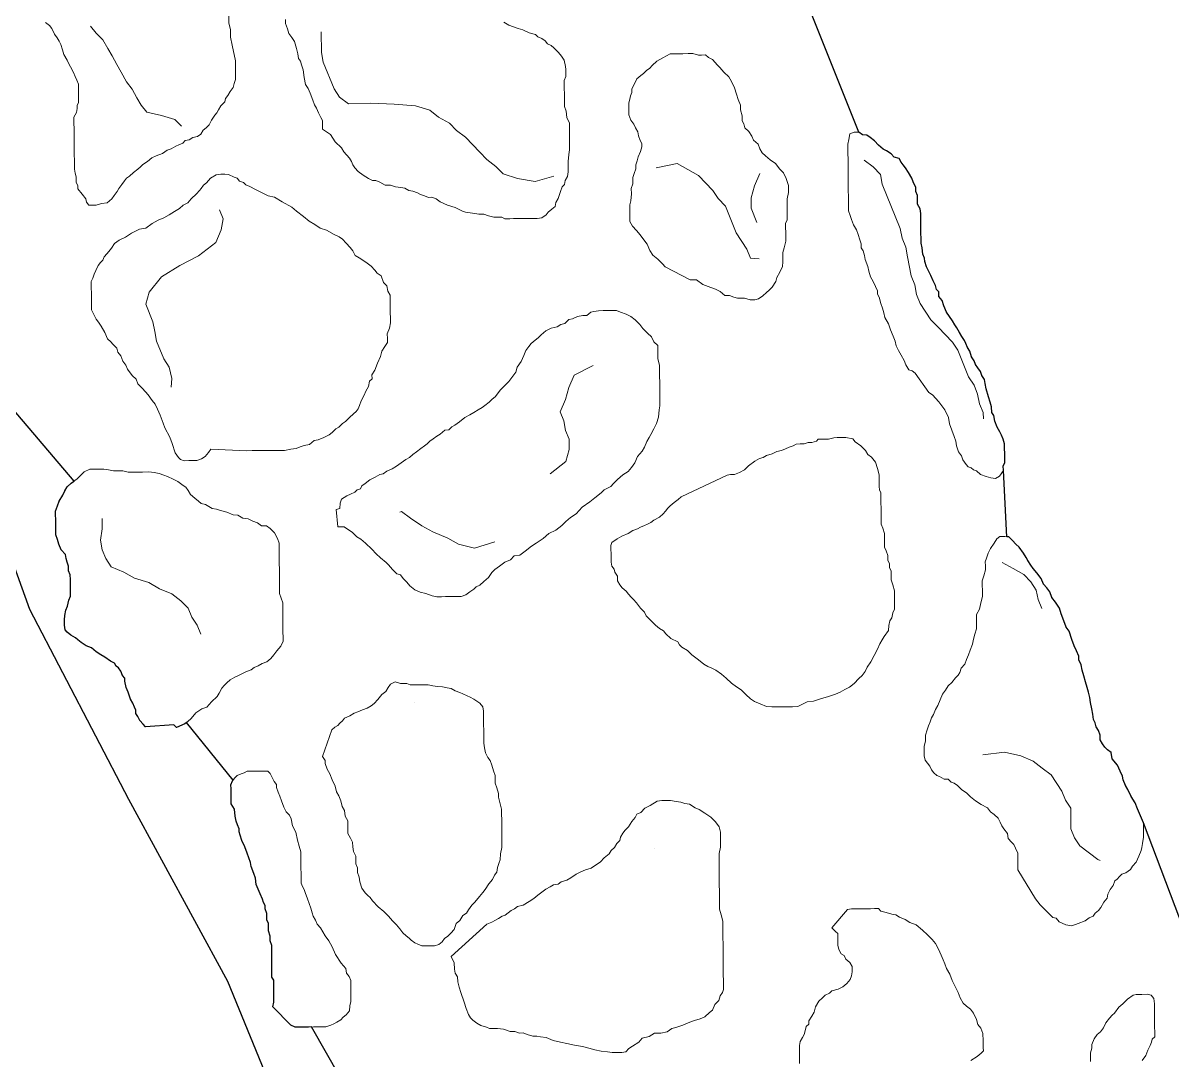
# Model space of a CAD drawing. Header units: millimetres. Extents: x -3113 to 15022, y -19591 to 4665.
# Drawn here: x -1130 to -375, y -904 to -222 of the extents above; entities that cross this region are included whole.
import ezdxf

# ---------------------------------------------------------------- set-up
doc = ezdxf.new("R2010")
doc.units = ezdxf.units.MM
doc.header["$XCLIPFRAME"] = 2
for name, color, linetype, lineweight in [('0A-detail', 7, 'Continuous', 18), ('0A-detail-detail', 7, 'Continuous', 13), ('0T-footprint', 251, 'Continuous', 30), ('0T-walltop', 7, 'Continuous', 30)]:
    doc.layers.add(name, color=color, linetype=linetype, lineweight=lineweight)
picture_1 = doc.add_image_def('image1.tif', size_in_pixel=(6668, 8809))

msp = doc.modelspace()

# ---------------------------------------------------------------- linework, layer by layer
at = {"layer": '0A-detail'}
for points in [[(-994.54, -216.22), (-994.48, -222.42), (-993.45, -226.61), (-993.4, -231.71), (-992.25, -236.9), (-990.16, -247.18), (-990.13, -250.88), (-990.1, -253.38), (-990.08, -256.48), (-990.05, -259.58), (-991.02, -262.19), (-991.5, -264.79), (-993.58, -267.41), (-995.05, -270.02), (-996.63, -272.04), (-997.12, -274.14), (-999.69, -276.76), (-1001.17, -279.38), (-1002.25, -281.39), (-1003.74, -283), (-1005.81, -286.12), (-1007.28, -289.23), (-1009.36, -291.35), (-1011.35, -292.87), (-1012.92, -295.49), (-1015.01, -297), (-1018.1, -297.63), (-1020.59, -299.15), (-1023.19, -299.68), (-1024.77, -301.29), (-1027.36, -302.32), (-1029.35, -303.33), (-1032.44, -304.96), (-1035.03, -305.99), (-1038.11, -308.11), (-1042.2, -309.65), (-1044.98, -311.08), (-1047.86, -313.3), (-1050.94, -315.43), (-1052.53, -316.94), (-1054.22, -318.36), (-1057.1, -320.69), (-1059.68, -322.91), (-1061.76, -324.33), (-1063.05, -326.04), (-1064.83, -328.46), (-1066.8, -331.07), (-1067.88, -333.18), (-1069.86, -335.7), (-1071.44, -337.82), (-1074.32, -340.64), (-1078.11, -340.98), (-1081.7, -342.01), (-1083.8, -342.03), (-1086.4, -342.05), (-1087.92, -340.07), (-1088.44, -337.97), (-1090.87, -334.89), (-1093.7, -331.32), (-1093.72, -329.22), (-1094.74, -327.23), (-1094.77, -323.53), (-1095.4, -321.03), (-1095.92, -318.44), (-1095.94, -315.84), (-1095.97, -312.24), (-1096, -309.14), (-1096.03, -306.04), (-1096.07, -301.94), (-1096.1, -298.84), (-1096.12, -296.24), (-1096.15, -292.64), (-1096.2, -287.44), (-1096.23, -284.34), (-1094.46, -281.22), (-1094.18, -278.62), (-1094.2, -276.62), (-1093.22, -274.51), (-1093.25, -270.91), (-1093.28, -267.81), (-1093.3, -265.21), (-1093.32, -262.61), (-1094.35, -260.02), (-1095.37, -257.43), (-1096.49, -254.94), (-1098.53, -251.26), (-1099.64, -249.27), (-1100.67, -246.68), (-1102.8, -243.1), (-1103.83, -240.01), (-1104.86, -236.41), (-1105.98, -234.33), (-1107.3, -232.04), (-1109.12, -229.75), (-1110.66, -226.07), (-1112.27, -224.08), (-1114.89, -222.01)], [(-813.68, -221.88), (-810.56, -223.85), (-807.45, -224.92), (-804.34, -225.89), (-801.24, -226.87), (-797.12, -228.93), (-792.91, -229.89), (-791.39, -231.48), (-788.78, -232.45), (-786.67, -234.03), (-785.15, -236.02), (-782.54, -237.1), (-780.93, -238.58), (-777.8, -241.65), (-775.78, -244.24), (-774.15, -246.82), (-773.12, -250.91), (-773.1, -253.01), (-773.08, -255.11), (-773.06, -257.61), (-774.03, -260.22), (-774.01, -262.82), (-773.99, -265.42), (-773.95, -269.02), (-773.92, -272.12), (-773.9, -274.72), (-773.88, -277.32), (-772.85, -280.41), (-772.31, -284.51), (-770.68, -288.09), (-770.65, -291.19), (-770.62, -294.89), (-770.58, -298.99), (-770.55, -302.09), (-770.52, -305.69), (-770.99, -308.8), (-771.45, -313.4), (-771.42, -317), (-771.39, -320.1), (-771.96, -323.21), (-773.44, -325.82), (-773.92, -328.42), (-775.5, -329.94), (-776.47, -333.05), (-778.03, -337.76), (-779.51, -340.37), (-779.98, -342.98), (-782.27, -344.8), (-784.65, -346.62), (-785.94, -348.33), (-788.72, -350.46), (-791.81, -350.79), (-795.41, -350.82), (-798.51, -350.85), (-801.61, -350.87), (-804.21, -350.9), (-807.31, -350.93), (-809.91, -350.95), (-813.01, -350.98), (-815.12, -350), (-817.62, -350.02), (-820.22, -350.04), (-823.93, -348.98), (-826.94, -348), (-830.14, -348.03), (-834.25, -347.37), (-838.85, -346.61), (-840.96, -346.03), (-845.68, -343.57), (-850.8, -342.02), (-855.51, -339.96), (-858.13, -337.99), (-861.14, -336.91), (-863.24, -336.93), (-865.85, -335.96), (-868.46, -334.98), (-870.47, -333.9), (-873.58, -332.93), (-876.18, -332.45), (-878.8, -330.87), (-881.4, -330.4), (-885.01, -329.93), (-888.11, -328.96), (-891.71, -328.99), (-895.33, -326.92), (-897.94, -325.95), (-900.04, -325.96), (-902.66, -324.59), (-906.27, -322.42), (-909.4, -319.85), (-911.62, -317.47), (-913.04, -315.68), (-913.76, -313.29), (-915.18, -311.1), (-918.81, -307.03), (-920.34, -304.45), (-924.58, -300.39), (-927.72, -295.71), (-932.85, -292.16), (-932.88, -289.06), (-932.9, -286.46), (-934.02, -284.47), (-935.55, -281.38), (-936.77, -278.4), (-938.19, -276.21), (-939.22, -273.12), (-941.06, -268.43), (-942.39, -265.35), (-944.02, -262.86), (-945.06, -258.17), (-945.6, -253.07), (-946.73, -249.88), (-947.45, -247.49), (-948.77, -245.8), (-949.2, -242.71), (-949.93, -239.11), (-951.27, -234.42), (-953.1, -231.94), (-955.12, -229.36), (-955.85, -226.27), (-957.28, -222.68), (-957.3, -220.08)], [(-619.38, -906.15), (-619.4, -903.55), (-619.43, -900.45), (-619.46, -896.85), (-619.49, -894.25), (-619.01, -891.64), (-617.53, -889.13), (-616.45, -887.02), (-615.48, -883.91), (-615, -881.81), (-613.41, -880.29), (-613.43, -878.19), (-611.46, -875.08), (-609.88, -872.46), (-608.92, -868.85), (-606.85, -865.23), (-604.27, -862.91), (-602.59, -861.19), (-599.7, -859.97), (-598.11, -858.45), (-594.02, -857.32), (-590.93, -855.79), (-588.35, -853.67), (-586.18, -851.05), (-585.3, -848.54), (-584.82, -845.93), (-584.86, -842.33), (-586.28, -839.75), (-589, -837.67), (-590.12, -835.08), (-592.13, -834.1), (-593.56, -831.31), (-594.28, -828.42), (-594.31, -825.32), (-594.33, -822.72), (-594.35, -820.72), (-595.76, -819.43), (-598.19, -817.05), (-587.99, -804.96), (-585.2, -804.53), (-582.1, -804.51), (-579, -804.48), (-575.9, -804.45), (-572.8, -804.42), (-570.2, -804.4), (-567.6, -804.38), (-566.08, -805.96), (-562.48, -806.93), (-558.87, -808), (-556.26, -808.47), (-553.65, -809.95), (-550.03, -811.52), (-546.92, -813.49), (-542.8, -815.05), (-538.57, -818.61), (-535.44, -821.69), (-532.31, -824.76), (-530.19, -827.34), (-528.16, -830.92), (-526.32, -835), (-524.99, -838.09), (-523.87, -840.68), (-522.84, -843.77), (-520.71, -847.35), (-519.17, -851.54), (-517.13, -855.62), (-515.2, -859.4), (-513.97, -862.89), (-511.83, -866.47), (-509.72, -868.45), (-507.1, -870.53), (-505.07, -873.11), (-503.24, -877.2), (-502.21, -880.59), (-500.29, -882.87), (-499.05, -886.46), (-498.71, -891.16), (-498.69, -893.16), (-498.67, -895.76), (-498.65, -897.86), (-500.14, -899.37), (-502.72, -901.49), (-506.79, -904.13)], [(-428.28, -904.92), (-428.3, -902.92), (-428.33, -899.22), (-427.36, -896.11), (-427.39, -893.61), (-425.82, -890), (-423.94, -887.18), (-421.76, -885.26), (-419.68, -882.64), (-418.21, -879.53), (-415.64, -876.4), (-414.06, -874.29), (-412.37, -872.97), (-409.51, -869.15), (-406.93, -867.02), (-403.85, -863.9), (-400.28, -861.26), (-398.18, -860.74), (-394.58, -860.71), (-390.98, -860.68), (-388.38, -861.16), (-386.56, -863.54), (-386.23, -866.84), (-386.2, -869.94), (-386.17, -872.54), (-386.14, -876.14), (-386.11, -879.24), (-386.09, -882.34), (-386.06, -885.44), (-386.03, -888.54), (-387.62, -890.15), (-388.1, -892.15), (-389.08, -894.26), (-390.65, -897.38), (-391.82, -900.99), (-394.19, -904.11)]]:
    msp.add_lwpolyline(points, dxfattribs=at)
for points in [[(-651.82, -404.32), (-655.53, -403.25), (-657.53, -403.27), (-660.13, -403.3), (-662.54, -402.62), (-665.35, -401.34), (-668.45, -401.37), (-671.57, -398.8), (-674.69, -397.23), (-677.8, -396.26), (-682.92, -394.2), (-687.14, -391.14), (-691.24, -391.18), (-707.82, -382.63), (-709.44, -380.54), (-712.57, -377.47), (-715.89, -374.9), (-717.82, -371.82), (-719.66, -367.73), (-721.78, -364.95), (-724.11, -361.57), (-726.64, -358.8), (-729.26, -355.92), (-730.89, -352.83), (-730.92, -350.24), (-730.94, -347.14), (-730.97, -344.04), (-730.99, -341.94), (-730.22, -339.13), (-729.96, -334.73), (-729.99, -331.13), (-729.02, -328.02), (-729.04, -325.92), (-729.05, -323.92), (-728.08, -321.31), (-727.01, -318.2), (-727.03, -315.6), (-726.05, -312.99), (-725.58, -310.39), (-724.01, -306.77), (-723.04, -303.66), (-723.06, -301.66), (-724.07, -299.57), (-725.2, -296.48), (-725.73, -293.89), (-727.25, -291.3), (-728.37, -288.81), (-730.4, -286.23), (-731.53, -282.64), (-731.55, -280.54), (-731.57, -278.44), (-731.6, -274.84), (-730.92, -272.43), (-730.54, -270.23), (-729.56, -268.12), (-729.58, -265.52), (-727.91, -262.4), (-726.34, -259.09), (-723.76, -256.87), (-721.97, -255.65), (-719.89, -253.53), (-717.8, -252.01), (-716.32, -250.4), (-713.25, -247.47), (-709.17, -245.23), (-704.49, -242.59), (-702.39, -242.57), (-700.39, -242.55), (-698.29, -242.54), (-696.19, -242.52), (-692.59, -242.48), (-689.49, -242.46), (-685.88, -243.42), (-683.78, -243.4), (-681.18, -243.38), (-679.17, -244.96), (-676.55, -246.44), (-673.42, -250.01), (-671.81, -251.6), (-669.28, -254.67), (-665.95, -257.74), (-664.22, -260.83), (-662.09, -264.91), (-660.85, -269.1), (-659.81, -272.69), (-658.18, -276.27), (-658.15, -279.37), (-657.12, -283.46), (-657.09, -286.56), (-655.97, -288.65), (-655.45, -291.25), (-652.82, -293.73), (-650.8, -296.81), (-649.67, -299.4), (-646.55, -301.97), (-645.52, -305.06), (-644, -307.65), (-641.88, -309.63), (-638.76, -312.2), (-635.13, -314.77), (-632.3, -318.34), (-629.88, -320.92), (-628.14, -324.5), (-626.7, -329.19), (-626.68, -331.19), (-626.66, -333.79), (-627.62, -337.9), (-627.6, -341), (-627.57, -344.1), (-627.53, -347.8), (-627.5, -351.9), (-628.58, -354.01), (-628.55, -357.11), (-628.53, -359.61), (-628.5, -362.21), (-628.47, -365.81), (-629.43, -370.02), (-630.4, -373.13), (-630.38, -376.23), (-630.35, -379.33), (-630.72, -382.43), (-632.39, -386.04), (-634.46, -389.66), (-634.93, -392.27), (-637.5, -395.89), (-639.48, -398.01), (-641.07, -399.52), (-643.65, -401.65), (-646.33, -403.57), (-648.72, -404.29)], [(-534.57, -465.26), (-543.48, -452.44), (-545.5, -450.86), (-547.6, -450.38), (-549.53, -447.1), (-550.76, -444.21), (-552.69, -440.63), (-554.42, -437.54), (-555.85, -434.45), (-556.57, -431.36), (-557.9, -428.27), (-559.74, -424.09), (-561.08, -420), (-563.41, -415.92), (-563.94, -412.83), (-564.97, -409.74), (-566.1, -406.65), (-567.14, -402.45), (-568.15, -400.46), (-568.17, -398.36), (-569.6, -395.58), (-571.03, -392.19), (-572.76, -389.11), (-573.99, -385.52), (-574.52, -382.42), (-576.36, -377.74), (-576.68, -375.24), (-577.71, -372.15), (-578.83, -370.06), (-578.85, -367.46), (-579.88, -364.87), (-580.91, -361.28), (-582.04, -358.19), (-584.07, -355.11), (-585.2, -351.52), (-586.22, -348.93), (-587.25, -345.83), (-587.27, -343.23), (-587.29, -341.23), (-587.32, -338.63), (-587.34, -336.03), (-587.37, -332.94), (-587.39, -330.34), (-587.41, -327.74), (-587.44, -324.64), (-587.47, -321.04), (-587.51, -317.44), (-587.53, -314.84), (-587.56, -311.74), (-587.59, -308.14), (-587.61, -305.54), (-587.65, -301.94), (-586.97, -299.03), (-586.41, -295.22), (-583.62, -294.2), (-580.52, -294.17), (-578.1, -295.85), (-575.3, -296.12), (-572.99, -297.5), (-570.17, -299.78), (-567.54, -302.75), (-564.42, -305.33), (-562.31, -306.31), (-559.19, -308.38), (-557.17, -310.46), (-554.06, -311.43), (-552.74, -313.82), (-551.42, -315.51), (-549.8, -317.59), (-547.88, -320.68), (-545.64, -324.26), (-544.72, -326.85), (-542.99, -330.43), (-542.96, -333.03), (-541.94, -335.62), (-541.92, -337.72), (-541.89, -341.32), (-540.06, -344.41), (-539.73, -347.5), (-539.7, -350.6), (-539.67, -354.7), (-539.64, -358.3), (-539.62, -360.4), (-539.58, -364), (-539.56, -367.1), (-538.83, -370.2), (-538.49, -374.29), (-537.37, -376.88), (-537.05, -379.18), (-536.02, -382.57), (-534.18, -386.16), (-533.16, -388.25), (-531.63, -391.83), (-530, -394.92), (-529.48, -397.51), (-527.87, -399), (-527.84, -402.2), (-525.81, -404.68), (-524.68, -408.27), (-522.94, -412.46), (-518.99, -418.12), (-517.37, -420.61), (-516.05, -422.69), (-514.22, -425.78), (-512.7, -428.36), (-511.08, -430.95), (-510.06, -432.94), (-509.03, -435.53), (-507.61, -438.12), (-506.38, -441.71), (-504.76, -444.29), (-503.73, -446.88), (-502.31, -449.07), (-500.59, -451.45), (-499.57, -454.05), (-497.94, -456.63), (-497.42, -459.23), (-496.69, -462.82), (-495.24, -468.01), (-494.21, -471.6), (-493.18, -474.69), (-493.15, -478.29), (-491.73, -480.38), (-491, -483.97), (-489.46, -488.06), (-487.83, -491.14), (-486.81, -493.23), (-485.69, -495.82), (-484.66, -498.91), (-484.64, -501.51), (-484.6, -505.61), (-484.58, -508.21), (-484.55, -511.31), (-485.53, -513.32), (-485.5, -516.42), (-488.07, -520.14), (-490.65, -521.67), (-493.76, -521.2), (-496.87, -520.32), (-500.48, -519.16), (-503.1, -516.58), (-505.21, -516.1), (-506.72, -514.61), (-508.63, -513.93), (-509.84, -512.54), (-512.17, -509.46), (-512.99, -506.87), (-514.91, -504.29), (-516.35, -500.2), (-516.68, -497.1), (-517.81, -494.01), (-519.34, -489.93), (-520.98, -485.84), (-521.52, -481.65), (-524.06, -476.57), (-527.81, -471.4), (-531.95, -466.74)], [(-1029.63, -504.85), (-1031.78, -498.66), (-1033.32, -494.58), (-1036.48, -488.41), (-1037.51, -485.32), (-1039.65, -480.13), (-1041.39, -476.05), (-1042.82, -472.96), (-1044.94, -470.38), (-1047.57, -466.81), (-1051.21, -462.64), (-1054.34, -459.57), (-1055.37, -456.48), (-1057.99, -454), (-1061.13, -449.83), (-1062.15, -447.24), (-1064.08, -444.55), (-1065.51, -441.07), (-1067.43, -438.58), (-1067.95, -435.99), (-1070.58, -433.41), (-1072.09, -431.83), (-1074.21, -429.85), (-1075.85, -425.76), (-1078.38, -421.58), (-1080.01, -419), (-1081.53, -417.01), (-1082.95, -414.42), (-1084.68, -410.84), (-1084.7, -408.74), (-1084.72, -406.14), (-1084.75, -403.54), (-1084.78, -399.94), (-1084.81, -396.34), (-1084.83, -394.24), (-1084.85, -392.24), (-1083.87, -390.13), (-1082.89, -387.52), (-1081.82, -384.91), (-1080.34, -381.8), (-1078.76, -379.78), (-1077.28, -378.17), (-1076.3, -376.06), (-1074.71, -374.05), (-1073.23, -372.43), (-1071.65, -370.42), (-1069.58, -367.3), (-1066.59, -365.17), (-1062.41, -363.04), (-1058.34, -360.4), (-1053.16, -357.85), (-1049.07, -357.21), (-1044.89, -354.08), (-1040.81, -352.04), (-1037.23, -350.41), (-1033.65, -348.37), (-1030.06, -346.24), (-1026.78, -344.31), (-1024.4, -342.09), (-1021.32, -340.46), (-1019.24, -337.84), (-1015.67, -334.71), (-1013.79, -332.49), (-1012.6, -331.08), (-1011.02, -328.97), (-1009.03, -327.45), (-1006.46, -324.33), (-1002.88, -322.2), (-999.79, -321.67), (-997.19, -321.64), (-994.58, -321.92), (-990.97, -323.69), (-989.06, -324.37), (-987.34, -326.25), (-984.73, -327.23), (-983.22, -328.72), (-980.61, -329.79), (-976.99, -331.76), (-973.88, -333.33), (-968.66, -335.89), (-964.55, -336.85), (-959.32, -339.9), (-953.09, -343.45), (-949.96, -346.02), (-945.33, -349.58), (-941.7, -352.64), (-937.98, -354.71), (-934.36, -357.28), (-930.25, -358.54), (-925.32, -361.3), (-921.91, -362.96), (-919.8, -364.35), (-917.37, -367.12), (-914.64, -370), (-913.03, -372.08), (-911.5, -375.17), (-908.88, -376.65), (-905.77, -378.72), (-903.65, -380.2), (-901.03, -382.08), (-898.51, -384.85), (-896.89, -386.84), (-894.28, -388.42), (-892.74, -393), (-890.62, -395.08), (-890.08, -398.68), (-888.46, -401.26), (-888.42, -405.46), (-888.39, -409.06), (-888.36, -412.66), (-888.32, -416.26), (-888.3, -419.36), (-888.86, -422.97), (-890.33, -426.58), (-890.3, -429.68), (-890.28, -432.28), (-891.86, -434.9), (-893.83, -438.01), (-894.9, -441.62), (-896.86, -445.84), (-898.42, -450.46), (-900.39, -453.57), (-900.36, -456.17), (-901.95, -457.69), (-902.72, -461.29), (-904.49, -464.41), (-905.47, -467.02), (-907.53, -470.64), (-908.51, -473.75), (-909.49, -475.86), (-910.87, -477.57), (-912.56, -479.28), (-915.13, -481.61), (-917.71, -484.23), (-919.8, -485.55), (-922.18, -488.07), (-924.17, -489.09), (-926.45, -491.51), (-928.63, -492.93), (-932.12, -494.66), (-935.7, -496.29), (-938.3, -496.82), (-941.37, -499.45), (-944.97, -499.98), (-947.56, -501), (-950.15, -502.03), (-953.75, -502.46), (-957.84, -503.2), (-961.94, -503.23), (-966.14, -503.27), (-969.24, -503.3), (-973.34, -503.34), (-976.44, -503.36), (-979.04, -503.39), (-982.64, -503.42), (-1006.35, -502.53), (-1007.73, -504.65), (-1010.01, -507.27), (-1012.49, -508.79), (-1015.58, -509.92), (-1020.78, -509.97), (-1023.88, -509.99), (-1026.29, -509.31), (-1027.5, -507.93)], [(-922.78, -553.48), (-923.89, -542.09), (-921.59, -541.37), (-921.32, -537.97), (-920.35, -535.36), (-916.97, -533.13), (-914.48, -532), (-911.59, -530.68), (-910.1, -529.06), (-908.01, -528.55), (-907.03, -526.44), (-904.94, -524.92), (-901.86, -522.59), (-898.28, -520.76), (-895.19, -519.13), (-893.1, -518.61), (-890.61, -516.99), (-887.13, -515.26), (-884.34, -513.53), (-881.26, -511.4), (-878.18, -509.17), (-875.79, -507.95), (-873.61, -506.03), (-871.03, -504.11), (-868.25, -501.98), (-865.86, -500.26), (-864.18, -498.85), (-862.29, -497.13), (-860.1, -495.71), (-857.72, -493.99), (-855.63, -492.57), (-852.56, -489.84), (-849.96, -489.82), (-847.98, -487.7), (-845.89, -486.68), (-842.8, -484.55), (-839.43, -481.72), (-836.15, -479.89), (-833.56, -478.27), (-830.68, -476.54), (-827.89, -475.12), (-826.2, -473.7), (-823.32, -471.48), (-821.74, -469.86), (-819.16, -467.84), (-816.09, -463.71), (-813.02, -460.48), (-810.44, -457.96), (-808.47, -455.34), (-805.9, -451.72), (-804.93, -448.61), (-802.36, -444.89), (-800.6, -440.77), (-799.33, -437.66), (-797.25, -435.04), (-795.77, -433.03), (-793.19, -430.9), (-791.1, -429.28), (-789.12, -427.27), (-786.04, -424.64), (-782.56, -423.01), (-778.77, -421.97), (-776.18, -420.45), (-773.59, -419.82), (-771.11, -417.3), (-768.52, -416.68), (-765.43, -415.15), (-761.83, -414.62), (-759.23, -414.59), (-756.65, -412.47), (-754.66, -411.95), (-751.56, -411.42), (-748.46, -411.4), (-746.36, -411.38), (-744.26, -411.36), (-742.26, -411.34), (-739.66, -411.32), (-737.05, -412.29), (-733.44, -413.66), (-730.33, -415.33), (-727.51, -417.41), (-724.38, -420.48), (-722.46, -423.06), (-719.33, -426.13), (-716.71, -428.61), (-715.18, -431.8), (-712.55, -434.27), (-712.53, -436.87), (-712.51, -439.47), (-712.47, -443.07), (-711.44, -447.26), (-711.4, -450.86), (-711.37, -454.46), (-711.33, -458.56), (-711.31, -461.66), (-711.28, -464.76), (-711.25, -467.86), (-711.22, -471.46), (-711.19, -474.06), (-711.67, -476.67), (-712.13, -481.37), (-713.49, -485.48), (-715.16, -489.1), (-717.23, -492.72), (-718.21, -494.83), (-719.78, -497.44), (-721.25, -501.05), (-722.83, -503.67), (-725.89, -507.3), (-727.66, -511.41), (-729.93, -514.53), (-732.01, -517.15), (-735.59, -519.38), (-739.16, -522.42), (-741.74, -524.94), (-743.52, -526.86), (-747.9, -529.2), (-749.88, -531.21), (-754.05, -534.35), (-757.13, -536.98), (-762.19, -540.63), (-764.27, -542.74), (-766.26, -544.86), (-769.93, -547.4), (-773.01, -550.02), (-775.59, -552.65), (-779.66, -555.58), (-784.24, -557.93), (-787.91, -561.06), (-792.48, -564.2), (-795.56, -566.23), (-799.64, -569.37), (-803.21, -572), (-806.91, -572.53), (-809.38, -575.15), (-813.07, -576.79), (-816.65, -579.32), (-819.73, -581.45), (-821.71, -583.57), (-823.78, -586.69), (-826.86, -589.31), (-829.43, -591.84), (-832.02, -592.96), (-833.51, -594.47), (-836.09, -596.1), (-838.68, -598.12), (-841.77, -599.25), (-845.37, -599.28), (-848.97, -599.31), (-852.07, -599.34), (-854.67, -599.37), (-857.77, -599.39), (-860.87, -598.72), (-864.98, -597.36), (-868.69, -596.39), (-872.31, -594.82), (-875.43, -592.25), (-877.45, -589.87), (-879.87, -587.49), (-881.7, -585.11), (-884.1, -584.43), (-886.93, -581.56), (-889.46, -578.48), (-891.07, -576.89), (-894.7, -573.83), (-897.62, -571.15), (-900.45, -568.08), (-904.59, -564.12), (-907.71, -561.54), (-910.32, -560.07), (-913.45, -557), (-916.57, -554.92), (-918.68, -553.44), (-920.68, -553.46)], [(-666.98, -519.46), (-664.78, -519.14), (-662.18, -519.12), (-658.8, -517.69), (-655.51, -515.96), (-652.94, -513.34), (-648.86, -510.4), (-645.78, -508.57), (-643.39, -507.85), (-641.1, -506.53), (-637.51, -505.4), (-634.42, -504.07), (-631.33, -503.34), (-628.74, -502.22), (-626.15, -501.19), (-623.65, -500.17), (-621.56, -499.05), (-618.96, -499.03), (-616.36, -499), (-613.77, -497.98), (-611.27, -497.96), (-608.28, -497.23), (-607.09, -495.82), (-603.49, -495.79), (-600.39, -495.76), (-597, -495.03), (-594.7, -494.71), (-592.7, -494.69), (-589, -494.66), (-584.39, -495.61), (-582.78, -497.7), (-579.15, -500.27), (-576.02, -503.34), (-574.5, -505.93), (-572.09, -507.6), (-569.55, -510.98), (-568.22, -515.17), (-567.08, -519.26), (-567.05, -522.86), (-567.03, -524.96), (-567.01, -527.06), (-566.99, -529.06), (-565.97, -531.15), (-565.94, -534.75), (-565.91, -537.85), (-565.88, -540.95), (-565.86, -543.55), (-565.84, -545.55), (-565.81, -548.65), (-565.79, -551.75), (-564.76, -554.34), (-563.63, -557.93), (-563.61, -560.53), (-563.58, -563.13), (-563.55, -566.73), (-562.53, -569.32), (-561.5, -572.41), (-561.47, -575.51), (-560.35, -577.6), (-560.33, -580.1), (-559.3, -582.69), (-559.28, -585.29), (-559.25, -588.39), (-558.23, -591.48), (-557.09, -595.57), (-557.05, -599.27), (-557.03, -602.37), (-557, -605.47), (-556.98, -607.47), (-558.06, -610.08), (-558.73, -613.19), (-560.01, -615.3), (-560.68, -618.41), (-561.05, -621.51), (-563.72, -625.63), (-565.1, -627.75), (-566.67, -630.36), (-568.14, -633.97), (-570.5, -638.09), (-572.57, -642.21), (-574.93, -645.74), (-576.31, -648.45), (-578.29, -651.07), (-580.37, -653.18), (-583.44, -656.51), (-586.52, -658.94), (-589.6, -660.47), (-592.69, -662.1), (-595.78, -663.42), (-600.96, -665.27), (-605.05, -666.31), (-610.24, -667.96), (-614.33, -668.49), (-618.41, -670.53), (-620.5, -671.65), (-624.1, -671.68), (-627.2, -671.71), (-630.8, -671.74), (-635, -671.78), (-637.6, -671.8), (-641.21, -671.44), (-645.32, -669.77), (-648.93, -668.31), (-651.55, -666.43), (-654.68, -663.66), (-657.8, -660.59), (-660.92, -658.51), (-664.04, -656.14), (-667.67, -652.98), (-670.8, -650.4), (-674.42, -647.64), (-677.03, -646.26), (-679.64, -645.28), (-682.26, -643.81), (-685.88, -640.84), (-690.11, -637.68), (-693.14, -634.7), (-696.86, -632.54), (-698.37, -630.95), (-699.39, -628.96), (-704.11, -626.9), (-707.24, -623.83), (-708.76, -621.75), (-711.37, -620.27), (-713.99, -618.19), (-716.11, -616.21), (-717.83, -614.33), (-720.25, -611.85), (-721.27, -609.46), (-723.89, -606.98), (-726.53, -603.31), (-728.64, -601.32), (-730.16, -599.74), (-731.78, -597.75), (-733.29, -595.67), (-735.91, -593.59), (-737.53, -591.6), (-739.05, -589.02), (-739.08, -585.92), (-740.71, -583.33), (-741.23, -581.24), (-742.74, -579.25), (-743.27, -576.66), (-743.3, -573.56), (-743.31, -571.46), (-743.35, -567.86), (-743.37, -565.76), (-742.88, -563.75), (-739.3, -561.42), (-736.22, -559.69), (-732.14, -557.95), (-729.06, -555.83), (-725.96, -554.8), (-723.87, -553.68), (-721.28, -552.66), (-719.29, -551.64), (-717.2, -550.52), (-715.12, -549), (-711.53, -547.07), (-708.95, -544.84), (-707.47, -543.23), (-705.89, -541.22), (-704.4, -539.6), (-701.82, -537.58), (-699.24, -535.46), (-697.15, -533.84)], [(-1030.61, -683.56), (-1049.2, -684.83), (-1050.71, -683.24), (-1053.04, -680.66), (-1054.36, -678.18), (-1055.48, -676.09), (-1055.5, -673.99), (-1056.52, -672), (-1057.54, -669.4), (-1059.16, -666.82), (-1059.68, -664.72), (-1060.71, -662.13), (-1061.83, -659.04), (-1062.87, -654.95), (-1062.89, -652.85), (-1064.31, -651.16), (-1065.53, -648.28), (-1067.05, -646.19), (-1068.46, -645), (-1069.68, -643.11), (-1072.29, -641.64), (-1075.92, -639.07), (-1078.53, -637.49), (-1081.65, -635.52), (-1084.77, -632.95), (-1088.18, -631.78), (-1091.5, -629.41), (-1093.62, -627.83), (-1095.13, -626.34), (-1098.35, -624.77), (-1100.67, -622.59), (-1101.98, -621.2), (-1102.51, -618.11), (-1102.54, -614.51), (-1102.26, -611.71), (-1101.5, -608.3), (-1100.52, -605.69), (-1099.56, -601.58), (-1098.48, -598.97), (-1098.51, -595.37), (-1098.55, -591.27), (-1098.58, -588.07), (-1098.61, -584.97), (-1099.73, -582.48), (-1099.76, -579.38), (-1100.78, -576.79), (-1101.3, -574.2), (-1101.83, -571.6), (-1104.66, -568.53), (-1106.09, -564.94), (-1107.12, -561.85), (-1108.14, -558.76), (-1108.18, -555.16), (-1108.21, -550.96), (-1108.24, -548.46), (-1108.26, -545.86), (-1108.28, -543.26), (-1107.02, -539.65), (-1105.85, -536.54), (-1103.58, -532.62), (-1102.21, -529.8), (-1100.73, -527.19), (-1098.15, -524.77), (-1094.08, -521.93), (-1092.49, -520.41), (-1089.42, -517.29), (-1085.83, -515.65), (-1082.73, -515.63), (-1079.13, -515.59), (-1076.53, -515.57), (-1073.43, -515.94), (-1070.32, -516.61), (-1067.22, -516.59), (-1064.12, -516.56), (-1060.52, -517.53), (-1057.92, -517.5), (-1054.82, -517.47), (-1051.22, -517.44), (-1047.12, -517.4), (-1043.41, -517.67), (-1040.31, -518.34), (-1037.2, -519.41), (-1034.69, -520.39), (-1030.97, -522.06), (-1027.86, -523.73), (-1024.44, -526.2), (-1022.72, -527.48), (-1021.1, -529.57), (-1019.58, -532.16), (-1016.76, -534.73), (-1014.34, -536.71), (-1012.63, -538.09), (-1009.72, -538.77), (-1005.5, -541.33), (-1002.49, -541.8), (-999.88, -542.78), (-995.67, -543.84), (-991.56, -545.5), (-988.46, -545.77), (-985.34, -547.85), (-981.73, -548.31), (-978.62, -549.79), (-975.51, -550.86), (-972.89, -552.83), (-969.79, -552.81), (-967.38, -554.58), (-964.55, -557.46), (-962.52, -561.04), (-961.39, -564.13), (-961.36, -567.23), (-961.33, -570.33), (-961.3, -573.93), (-961.27, -577.63), (-961.23, -581.23), (-961.22, -583.23), (-961.19, -585.83), (-961.16, -589.43), (-961.13, -592.53), (-961.09, -597.23), (-960.06, -600.32), (-959.03, -603.41), (-959, -607.01), (-958.96, -611.11), (-958.94, -614.21), (-958.89, -618.91), (-958.86, -622.51), (-958.83, -626.11), (-958.8, -628.71), (-960.28, -631.82), (-962.85, -634.95), (-964.92, -637.56), (-966.9, -639.98), (-969.48, -642.21), (-972.57, -643.33), (-975.16, -644.86), (-977.75, -645.88), (-979.84, -647.5), (-982.93, -648.53), (-986.01, -650.16), (-988, -651.17), (-990.59, -652.2), (-993.68, -654.03), (-995.76, -655.94), (-997.44, -657.76), (-999.13, -659.58), (-1000.8, -662.69), (-1002.18, -665), (-1005.95, -668.44), (-1009.01, -672.07), (-1012.11, -673.09), (-1016.18, -675.73), (-1019.25, -679.36), (-1021.33, -681.48), (-1023.32, -683), (-1028.79, -685.44)], [(-519.85, -721.34), (-521.87, -719.26), (-524.47, -719.28), (-527.38, -717.61), (-529.19, -716.82), (-531.2, -715.24), (-532.82, -713.16), (-533.85, -710.67), (-536.78, -706.79), (-537.51, -703.9), (-537.53, -701.4), (-537.56, -697.8), (-536.6, -694.09), (-536.63, -690.49), (-535.66, -686.88), (-534.58, -684.27), (-533.61, -681.66), (-532.63, -679.05), (-531.35, -676.74), (-530.08, -673.43), (-528.51, -670.82), (-527.04, -667.2), (-525.47, -663.49), (-523.5, -660.77), (-521.72, -657.95), (-519.44, -655.73), (-516.87, -652.61), (-515.28, -651), (-514, -649.28), (-513.33, -646.38), (-510.75, -643.75), (-509.78, -640.65), (-508.51, -637.53), (-507.23, -634.42), (-505.87, -630.61), (-505.2, -627.2), (-504.23, -624.09), (-503.16, -620.48), (-503.19, -617.38), (-503.22, -613.68), (-503.24, -611.19), (-501.28, -607.47), (-500.22, -603.36), (-499.25, -599.25), (-499.29, -595.05), (-499.32, -591.95), (-499.35, -588.85), (-498.37, -585.74), (-497.31, -581.63), (-497.34, -579.03), (-497.36, -576.43), (-496.68, -574.02), (-495.41, -570.81), (-493.84, -567.7), (-491.57, -564.28), (-489.79, -561.46), (-487.71, -559.84), (-484.61, -559.81), (-481.81, -560.09), (-479.49, -562.37), (-477.36, -564.95), (-475.04, -566.93), (-472.31, -570.7), (-470.58, -573.69), (-469.46, -575.68), (-467.44, -578.76), (-465.82, -580.85), (-463.59, -583.73), (-460.76, -587.5), (-459.02, -591.08), (-456.9, -593.66), (-454.88, -596.25), (-453.75, -599.84), (-451.22, -602.91), (-448.58, -606.99), (-447.45, -610.68), (-445.71, -615.26), (-444.27, -619.45), (-442.24, -621.93), (-440.59, -627.62), (-439.06, -631.7), (-437.43, -634.89), (-435.89, -638.48), (-435.87, -640.98), (-434.44, -644.06), (-433.71, -647.76), (-432.68, -651.35), (-431.54, -655.44), (-430.51, -659.03), (-429.48, -662.12), (-428.75, -665.71), (-428.32, -668.81), (-427.28, -673), (-426.75, -676.6), (-426.22, -680.19), (-425.1, -682.28), (-424.57, -684.88), (-423.05, -687.36), (-421.92, -690.45), (-421.9, -693.55), (-420.37, -696.14), (-418.75, -698.22), (-417.04, -700.11), (-414.62, -701.79), (-414.08, -705.98), (-410.45, -710.05), (-408.81, -714.13), (-407.28, -717.22), (-406.76, -719.82), (-405.13, -723.4), (-403.6, -725.99), (-401.46, -730.67), (-398.82, -734.74), (-397.29, -738.83), (-394.63, -745.01), (-393.5, -748.1), (-393.47, -751.2), (-393.44, -754.3), (-393.42, -757.4), (-394.08, -761.5), (-394.46, -764.11), (-394.94, -766.21), (-396.4, -769.82), (-398.17, -773.94), (-400.54, -776.56), (-402.02, -778.68), (-405.11, -780.8), (-407.7, -781.83), (-409.28, -783.34), (-410.77, -784.96), (-412.16, -786.17), (-413.33, -789.08), (-415.21, -791.7), (-416.88, -794.81), (-417.36, -797.42), (-419.43, -800.03), (-421.5, -803.65), (-422.98, -805.67), (-425.07, -807.29), (-426.55, -809.3), (-429.14, -810.42), (-431.72, -812.45), (-436.41, -814.09), (-440.49, -815.63), (-444.4, -814.96), (-448.72, -813), (-450.84, -810.62), (-452.94, -810.14), (-455.36, -807.86), (-458.49, -804.79), (-461.22, -801.91), (-464.35, -797.94), (-475.93, -778.84), (-475.95, -776.74), (-475.97, -774.14), (-475.99, -772.14), (-476.01, -770.05), (-476.02, -767.95), (-477.45, -764.66), (-478.68, -762.27), (-480.19, -760.78), (-482.31, -758.2), (-482.84, -755.11), (-485.17, -752.03), (-486.49, -749.94), (-487.61, -747.45), (-488.93, -744.86), (-491.46, -742.48), (-493.87, -740.71), (-495.89, -738.22), (-500.12, -735.96), (-503.74, -733.59), (-507.06, -730.82), (-509.48, -728.45), (-513.11, -725.98), (-515.73, -723.4), (-517.74, -721.82)], [(-889.83, -659.09), (-888.25, -656.97), (-885.16, -655.44), (-881.55, -656.41), (-879.45, -656.39), (-877.45, -656.37), (-875.34, -657.35), (-872.74, -657.33), (-869.64, -657.3), (-866.54, -657.28), (-863.44, -657.25), (-860.34, -657.92), (-857.23, -658.29), (-854.13, -658.56), (-851.02, -659.23), (-848.42, -659.71), (-845.81, -661.29), (-842.7, -662.26), (-840.69, -663.24), (-837.87, -664.62), (-835.97, -665.3), (-833.36, -666.68), (-829.53, -669.34), (-827.51, -671.72), (-827.08, -674.52), (-827.05, -678.12), (-827.03, -680.72), (-827, -683.82), (-826.97, -686.92), (-826.94, -690.02), (-826.92, -693.12), (-826.89, -695.72), (-826.36, -698.81), (-825.84, -701.91), (-824.31, -704.99), (-822.69, -707.08), (-821.66, -710.17), (-820.53, -713.76), (-819.5, -716.85), (-819.48, -719.45), (-819.46, -721.95), (-818.43, -725.04), (-817.29, -728.73), (-817.27, -731.23), (-816.23, -735.42), (-815.2, -739.01), (-815.17, -742.61), (-815.14, -745.71), (-815.11, -748.81), (-815.09, -751.41), (-815.06, -754.51), (-815.03, -757.61), (-815, -761.21), (-814.97, -764.31), (-815.93, -768.42), (-816.2, -772.22), (-816.88, -774.13), (-817.95, -777.24), (-818.43, -780.34), (-819.91, -782.46), (-821.28, -785.27), (-823.56, -788.19), (-826.02, -791.81), (-827.6, -793.83), (-829.78, -796.45), (-832.75, -800.08), (-834.73, -802.19), (-837, -805.11), (-838.28, -807.43), (-840.67, -808.95), (-842.74, -812.07), (-845.02, -814.19), (-846.49, -818), (-848.57, -820.42), (-850.55, -822.44), (-852.63, -824.06), (-854.21, -826.17), (-856.4, -827.99), (-859.29, -828.72), (-861.89, -828.74), (-864.99, -828.77), (-867.59, -828.79), (-870.2, -827.82), (-872.21, -826.83), (-874.62, -825.06), (-875.94, -823.77), (-877.95, -822.19), (-880.07, -820.2), (-881.99, -817.62), (-884.22, -815.04), (-886.84, -812.47), (-889.47, -809.39), (-892.59, -806.32), (-896.22, -803.25), (-900.06, -799.18), (-901.48, -797.1), (-903.19, -795.71), (-904.91, -794.03), (-907.03, -790.95), (-908.47, -786.86), (-908.8, -783.76), (-909.83, -780.67), (-909.86, -777.57), (-910.98, -774.98), (-911, -772.38), (-911.03, -769.88), (-912.55, -766.8), (-913.08, -763.7), (-913.11, -760.6), (-914.53, -758.01), (-916.26, -754.93), (-916.28, -752.33), (-916.3, -750.23), (-916.34, -746.63), (-917.96, -743.54), (-918.5, -739.95), (-919.92, -737.36), (-920.95, -733.57), (-922.18, -730.18), (-923.81, -727.6), (-924.54, -724), (-926.58, -719.82), (-928.02, -715.73), (-929.74, -712.65), (-931.18, -709.06), (-931.2, -706.96), (-932.82, -704.38), (-926.78, -686.82), (-924.69, -685.2), (-922.8, -683.99), (-921.62, -682.57), (-919.73, -680.86), (-918.35, -679.14), (-914.96, -677.71), (-912.17, -675.99), (-909.58, -675.07), (-906.69, -673.84), (-903.61, -672.61), (-901.02, -671.09), (-899.03, -669.47), (-896.46, -666.85), (-893.89, -663.72), (-891.3, -661.7)], [(-953.62, -881.07), (-965.53, -868.98), (-964.86, -865.87), (-964.88, -863.27), (-964.9, -861.27), (-964.92, -859.17), (-964.94, -857.07), (-964.97, -853.47), (-964.99, -851.37), (-966.11, -849.38), (-966.13, -847.28), (-966.15, -844.18), (-966.19, -840.08), (-966.22, -836.98), (-966.27, -831.78), (-966.3, -828.69), (-967.32, -825.59), (-967.35, -822.49), (-968.38, -818.9), (-968.43, -814.2), (-969.55, -811.71), (-969.57, -809.61), (-969.59, -807.51), (-970.61, -804.42), (-970.63, -802.42), (-971.65, -800.33), (-972.27, -798.24), (-973.8, -794.65), (-976.46, -788.48), (-977, -784.38), (-978.02, -781.29), (-979.67, -776.7), (-980.19, -774.11), (-981.22, -771.02), (-982.35, -767.93), (-983.88, -763.84), (-986.02, -759.66), (-987.05, -756.07), (-987.57, -753.97), (-987.59, -751.97), (-988.71, -749.38), (-989.74, -746.79), (-990.27, -743.7), (-990.81, -739.1), (-992.94, -735.42), (-992.97, -732.32), (-992.99, -730.32), (-993.01, -727.72), (-993.03, -725.62), (-993.05, -723.02), (-992.08, -720.41), (-990.49, -718.4), (-989.01, -716.79), (-986.42, -715.76), (-984.32, -715.24), (-982.33, -714.13), (-980.23, -714.11), (-977.63, -714.08), (-974.53, -714.05), (-971.43, -714.03), (-968.83, -714), (-967.32, -715.59), (-966.2, -717.68), (-964.67, -720.77), (-963.05, -722.75), (-963.03, -724.85), (-962.01, -727.94), (-960.98, -730.53), (-959.86, -733.62), (-958.32, -737.71), (-956.69, -740.79), (-954.67, -742.88), (-953.55, -745.47), (-952.51, -750.06), (-950.37, -754.14), (-949.32, -759.33), (-948.29, -763.42), (-947.15, -767.11), (-947.13, -769.11), (-947.11, -771.71), (-947.08, -774.81), (-947.05, -777.91), (-947.03, -781.01), (-946.99, -784.61), (-946.97, -787.71), (-945.95, -789.8), (-944.93, -791.79), (-944.21, -793.68), (-942.77, -797.97), (-941.74, -801.06), (-940.62, -804.15), (-939.59, -807.24), (-939.07, -809.34), (-937.45, -811.92), (-936.42, -814.51), (-934.3, -816.99), (-932.78, -819.58), (-931.15, -822.17), (-928.82, -825.55), (-926.49, -829.42), (-924.34, -834.51), (-920.69, -840.17), (-917.56, -843.74), (-917.03, -846.84), (-915.41, -848.93), (-914.39, -851.52), (-914.35, -855.12), (-914.32, -858.72), (-914.29, -862.32), (-914.26, -865.42), (-915.03, -868.32), (-915.2, -871.62), (-917.28, -874.24), (-919.37, -875.76), (-920.85, -877.38), (-923.44, -878.9), (-925.53, -880.02), (-927.52, -881.04), (-930.61, -882.06), (-933.21, -882.09), (-936.31, -882.12), (-938.91, -882.14), (-942.01, -882.17), (-945.61, -882.2), (-948.71, -882.23), (-950.81, -882.25)], [(-789.55, -888.59), (-792.15, -888.11), (-794.75, -888.13), (-798.36, -887.07), (-800.97, -886.09), (-803.47, -886.11), (-806.58, -885.14), (-809.68, -885.17), (-813.89, -883.61), (-818, -883.15), (-820.1, -883.16), (-823.2, -883.19), (-825.2, -882.21), (-828.91, -881.14), (-831.43, -879.67), (-834.05, -877.59), (-835.66, -876.1), (-836.98, -874.02), (-838.42, -869.93), (-839.85, -865.84), (-842.01, -859.56), (-843.04, -855.97), (-844.08, -852.38), (-844.1, -849.28), (-845.73, -846.69), (-846.25, -844.1), (-846.29, -840), (-848.42, -835.92), (-824.82, -814.5), (-821.73, -813.28), (-819.14, -811.85), (-817.15, -810.83), (-814.86, -809.41), (-812.97, -808.7), (-810.98, -807.18), (-808.9, -805.56), (-806.81, -804.54), (-804.82, -802.92), (-801.13, -802.09), (-797.05, -799.75), (-793.97, -797.72), (-791.39, -795.6), (-788.81, -793.48), (-786.12, -791.55), (-783.34, -790.13), (-781.15, -788.81), (-778.05, -788.28), (-775.97, -786.66), (-772.38, -785.63), (-769.79, -784.1), (-766.21, -781.77), (-763.62, -780.35), (-760.14, -778.82), (-756.45, -777.78), (-750.29, -773.53), (-747.71, -770.9), (-744.63, -768.38), (-743.15, -766.26), (-741.07, -764.14), (-739.59, -761.53), (-737.51, -759.51), (-737.03, -757.41), (-735.45, -754.79), (-733.97, -752.78), (-731.89, -750.66), (-729.72, -747.04), (-727.35, -744.42), (-726.27, -742.31), (-723.78, -741.29), (-721.2, -738.36), (-717.62, -736.53), (-712.94, -733.79), (-709.85, -733.36), (-706.75, -733.33), (-704.15, -733.31), (-700.54, -733.88), (-697.44, -734.35), (-694.83, -735.32), (-691.72, -735.8), (-688.1, -738.06), (-685.49, -739.34), (-681.67, -741.71), (-677.75, -744.17), (-674.62, -747.24), (-672.19, -750.62), (-671.46, -754.21), (-671.43, -756.81), (-671.41, -758.91), (-671.39, -761.51), (-671.37, -764.01), (-672.33, -768.22), (-672.3, -771.82), (-672.27, -775.42), (-672.23, -779.02), (-672.19, -783.72), (-672.14, -788.82), (-672.11, -792.92), (-672.07, -797.12), (-672.04, -800.72), (-672, -804.82), (-670.97, -808.41), (-669.83, -812.6), (-669.79, -816.7), (-669.76, -819.8), (-669.73, -823.9), (-669.7, -827.1), (-669.66, -830.7), (-669.62, -835.3), (-669.59, -839.5), (-669.55, -843.6), (-669.51, -847.7), (-669.47, -851.8), (-669.45, -854.4), (-669.42, -857.5), (-670, -859.6), (-671.48, -861.72), (-672.46, -864.83), (-675.03, -867.45), (-676.6, -871.06), (-678.59, -872.58), (-681.66, -875.41), (-684.75, -876.74), (-688.44, -877.87), (-691.53, -878.9), (-696.11, -881.04), (-700.8, -882.58), (-703.29, -883.11), (-706.47, -885.24), (-710.56, -886.27), (-714.66, -886.31), (-718.24, -888.44), (-722.93, -889.48), (-725.01, -892.1), (-729.09, -894.74), (-731.67, -896.36), (-733.65, -898.38), (-736.25, -898.91), (-739.35, -898.93), (-742.45, -898.96), (-745.55, -898.49), (-749.76, -898.03), (-753.87, -897.07), (-757.98, -896), (-762.09, -895.04), (-767.29, -894.09), (-772.4, -893.03), (-776.61, -892.07), (-781.22, -891.11), (-785.94, -889.06)]]:
    msp.add_lwpolyline(points, close=True, dxfattribs=at)
at = {"layer": '0A-detail-detail'}
for points in [[(-1025.48, -290.11), (-1029.85, -285.77), (-1038.73, -283.25), (-1048.35, -281.04), (-1051.97, -276.39), (-1054.85, -271.45), (-1058.03, -265.75), (-1061.66, -261.11), (-1065.14, -254.66), (-1068.02, -249.72), (-1071.19, -244.02), (-1074.07, -239.08), (-1077.25, -233.38), (-1081.63, -229.04), (-1085.25, -224.4)], [(-933.69, -228.22), (-933.63, -241.81), (-932.43, -248.14), (-925.32, -265.69), (-921.78, -271.07), (-915.9, -275.5), (-901.14, -274.97), (-885.91, -275.61), (-871.84, -276.72), (-862.46, -279.73), (-856.58, -284.16), (-849.53, -288.11), (-844.82, -293.02), (-838.94, -297.45), (-829.52, -307.25), (-824.82, -312.15), (-818.94, -316.58), (-814.23, -321.49), (-804.84, -324.5), (-793.12, -326.56), (-780.95, -322.99)], [(-713.72, -317.55), (-699.91, -314.68), (-685.81, -322.59), (-676.4, -332.4), (-672.86, -337.78), (-668.15, -342.68), (-661.04, -360.23), (-653.96, -370.98), (-651.59, -376.83), (-645.96, -377.28)], [(-576.9, -312.53), (-571.02, -316.96), (-566.31, -321.86), (-565.11, -328.18), (-553.26, -357.44), (-552.06, -363.76), (-549.69, -369.61), (-548.49, -375.94), (-546.09, -388.58), (-543.72, -394.43), (-542.52, -400.76), (-540.15, -406.61), (-533.07, -417.36), (-528.36, -422.27), (-518.94, -432.07), (-515.4, -437.45), (-508.3, -455), (-504.76, -460.38), (-502.39, -466.23), (-501.19, -472.55), (-498.82, -478.4), (-498.56, -482.39)], [(-645.52, -321.25), (-648.99, -329.47), (-651.3, -337.22), (-651.27, -344.01), (-647.48, -353.38)], [(-1000.64, -345.24), (-998.27, -351.09), (-999.41, -358.36), (-1002.89, -366.58), (-1014.33, -375.3), (-1026.72, -381.68), (-1038.64, -389.23), (-1046.79, -399.35), (-1049.1, -407.09), (-1044.36, -418.79), (-1043.16, -425.12), (-1041.96, -431.44), (-1037.22, -443.14), (-1033.68, -448.52), (-1032.01, -456.01), (-1032.45, -461.64)], [(-755.07, -447.36), (-767.46, -453.74), (-770.94, -461.96), (-773.25, -469.7), (-776.73, -477.92), (-774.36, -483.77), (-773.16, -490.1), (-770.79, -495.95), (-770.76, -502.75), (-773.06, -510.49), (-783.34, -518.74)], [(-819.69, -563.43), (-833.03, -567.47), (-843.58, -564.94), (-850.63, -560.98), (-860.49, -556.8), (-867.54, -552.85), (-875.06, -547.72), (-880.94, -543.29), (-882.11, -543.76)], [(-1077.75, -548.1), (-1077.72, -554.89), (-1078.86, -562.17), (-1077.66, -568.49), (-1075.29, -574.34), (-1071.75, -579.72), (-1063.53, -583.2), (-1056.48, -587.16), (-1047.1, -590.16), (-1040.05, -594.12), (-1031.83, -597.6), (-1025.95, -602.03), (-1021.24, -606.93), (-1018.87, -612.79), (-1015.33, -618.16), (-1012.96, -624.01)], [(-486.18, -576.81), (-479.13, -580.76), (-472.09, -584.72), (-467.38, -589.62), (-463.84, -595), (-462.64, -601.32), (-460.27, -607.17)], [(-872.16, -669.14), (-872.16, -669.14)], [(-498.96, -703.21), (-484.68, -701.51), (-474.12, -704.04), (-465.9, -707.53), (-460.03, -711.96), (-454.15, -716.39), (-447.07, -727.14), (-444.7, -732.99), (-441.16, -738.37), (-441.13, -745.16), (-441.1, -751.96), (-438.73, -757.81), (-435.19, -763.19), (-423.43, -772.05), (-421.79, -772.74)], [(-714.97, -764.83), (-714.97, -764.83)]]:
    msp.add_lwpolyline(points, dxfattribs=at)
at = {"layer": '0T-footprint'}
msp.add_lwpolyline([(-802.4, -1346.42), (-897.73, -1149.35), (-942.91, -979.51), (-995.16, -852.29), (-1060.11, -732.64), (-1125.2, -607.86), (-1185.25, -441.34), (-1206.06, -358.64)], dxfattribs=at)
at = {"layer": '0T-walltop'}
for points in [[(-334.71, -902.99), (-393.5, -748.1), (-394.63, -745.01), (-397.29, -738.83), (-398.82, -734.74), (-401.46, -730.67), (-403.6, -725.99), (-405.13, -723.4), (-406.76, -719.82), (-407.28, -717.22), (-408.81, -714.13), (-410.45, -710.05), (-414.08, -705.98), (-414.62, -701.79), (-417.04, -700.11), (-418.75, -698.22), (-420.37, -696.14), (-421.9, -693.55), (-421.92, -690.45), (-423.05, -687.36), (-424.57, -684.88), (-425.1, -682.28), (-426.22, -680.19), (-426.75, -676.6), (-427.28, -673), (-428.32, -668.81), (-428.75, -665.71), (-429.48, -662.12), (-430.51, -659.03), (-431.54, -655.44), (-432.68, -651.35), (-433.71, -647.76), (-434.44, -644.06), (-435.87, -640.98), (-435.89, -638.48), (-437.43, -634.89), (-439.06, -631.7), (-440.59, -627.62), (-442.24, -621.93), (-444.27, -619.45), (-445.71, -615.26), (-447.45, -610.68), (-448.58, -606.99), (-451.22, -602.91), (-453.75, -599.84), (-454.88, -596.25), (-456.9, -593.66), (-459.02, -591.08), (-460.76, -587.5), (-463.59, -583.73), (-465.82, -580.85), (-467.44, -578.76), (-469.46, -575.68), (-470.58, -573.69), (-472.31, -570.7), (-475.04, -566.93), (-477.36, -564.95), (-479.49, -562.37), (-481.81, -560.09), (-483.21, -559.95), (-485.5, -516.42), (-485.53, -513.32), (-484.55, -511.31), (-484.58, -508.21), (-484.6, -505.61), (-484.64, -501.51), (-484.66, -498.91), (-485.69, -495.82), (-486.81, -493.23), (-487.83, -491.14), (-489.46, -488.06), (-491, -483.97), (-491.73, -480.38), (-493.15, -478.29), (-493.18, -474.69), (-494.21, -471.6), (-495.24, -468.01), (-496.69, -462.82), (-497.42, -459.23), (-497.94, -456.63), (-499.57, -454.05), (-500.59, -451.45), (-502.31, -449.07), (-503.73, -446.88), (-504.76, -444.29), (-506.38, -441.71), (-507.61, -438.12), (-509.03, -435.53), (-510.06, -432.94), (-511.08, -430.95), (-512.7, -428.36), (-514.22, -425.78), (-516.05, -422.69), (-517.37, -420.61), (-518.99, -418.12), (-522.94, -412.46), (-524.68, -408.27), (-525.81, -404.68), (-527.84, -402.2), (-527.87, -399), (-529.48, -397.51), (-530, -394.92), (-531.63, -391.83), (-533.16, -388.25), (-534.18, -386.16), (-536.02, -382.57), (-537.05, -379.18), (-537.37, -376.88), (-538.49, -374.29), (-538.83, -370.2), (-539.56, -367.1), (-539.58, -364), (-539.62, -360.4), (-539.64, -358.3), (-539.67, -354.7), (-539.7, -350.6), (-539.73, -347.5), (-540.06, -344.41), (-541.89, -341.32), (-541.92, -337.72), (-541.94, -335.62), (-542.96, -333.03), (-542.99, -330.43), (-544.72, -326.85), (-545.64, -324.26), (-547.88, -320.68), (-549.8, -317.59), (-551.42, -315.51), (-552.74, -313.82), (-554.06, -311.43), (-557.17, -310.46), (-559.19, -308.38), (-562.31, -306.31), (-564.42, -305.33), (-567.54, -302.75), (-570.17, -299.78), (-572.99, -297.5), (-575.3, -296.12), (-578.1, -295.85), (-580.52, -294.17), (-633.51, -161.34)], [(-893.39, -963.94), (-940.03, -882.15), (-942.01, -882.17), (-945.61, -882.2), (-948.71, -882.23), (-950.81, -882.25), (-953.62, -881.07), (-965.53, -868.98), (-964.86, -865.87), (-964.88, -863.27), (-964.9, -861.27), (-964.92, -859.17), (-964.94, -857.07), (-964.97, -853.47), (-964.99, -851.37), (-966.11, -849.38), (-966.13, -847.28), (-966.15, -844.18), (-966.19, -840.08), (-966.22, -836.98), (-966.27, -831.78), (-966.3, -828.69), (-967.32, -825.59), (-967.35, -822.49), (-968.38, -818.9), (-968.43, -814.2), (-969.55, -811.71), (-969.57, -809.61), (-969.59, -807.51), (-970.61, -804.42), (-970.63, -802.42), (-971.65, -800.33), (-972.27, -798.24), (-973.8, -794.65), (-976.46, -788.48), (-977, -784.38), (-978.02, -781.29), (-979.67, -776.7), (-980.19, -774.11), (-981.22, -771.02), (-982.35, -767.93), (-983.88, -763.84), (-986.02, -759.66), (-987.05, -756.07), (-987.57, -753.97), (-987.59, -751.97), (-988.71, -749.38), (-989.74, -746.79), (-990.27, -743.7), (-990.81, -739.1), (-992.94, -735.42), (-992.97, -732.32), (-992.99, -730.32), (-993.01, -727.72), (-993.03, -725.62), (-993.05, -723.02), (-992.08, -720.41), (-991.68, -719.91), (-1022.21, -682.15), (-1023.32, -683), (-1028.79, -685.44), (-1030.61, -683.56), (-1049.2, -684.83), (-1050.71, -683.24), (-1053.04, -680.66), (-1054.36, -678.18), (-1055.48, -676.09), (-1055.5, -673.99), (-1056.52, -672), (-1057.54, -669.4), (-1059.16, -666.82), (-1059.68, -664.72), (-1060.71, -662.13), (-1061.83, -659.04), (-1062.87, -654.95), (-1062.89, -652.85), (-1064.31, -651.16), (-1065.53, -648.28), (-1067.05, -646.19), (-1068.46, -645), (-1069.68, -643.11), (-1072.29, -641.64), (-1075.92, -639.07), (-1078.53, -637.49), (-1081.65, -635.52), (-1084.77, -632.95), (-1088.18, -631.78), (-1091.5, -629.41), (-1093.62, -627.83), (-1095.13, -626.34), (-1098.35, -624.77), (-1100.67, -622.59), (-1101.98, -621.2), (-1102.51, -618.11), (-1102.54, -614.51), (-1102.26, -611.71), (-1101.5, -608.3), (-1100.52, -605.69), (-1099.56, -601.58), (-1098.48, -598.97), (-1098.51, -595.37), (-1098.55, -591.27), (-1098.58, -588.07), (-1098.61, -584.97), (-1099.73, -582.48), (-1099.76, -579.38), (-1100.78, -576.79), (-1101.3, -574.2), (-1101.83, -571.6), (-1104.66, -568.53), (-1106.09, -564.94), (-1107.12, -561.85), (-1108.14, -558.76), (-1108.18, -555.16), (-1108.21, -550.96), (-1108.24, -548.46), (-1108.26, -545.86), (-1108.28, -543.26), (-1107.02, -539.65), (-1105.85, -536.54), (-1103.58, -532.62), (-1102.21, -529.8), (-1100.73, -527.19), (-1098.15, -524.77), (-1096.11, -523.35), (-1183.85, -420.24)]]:
    msp.add_lwpolyline(points, dxfattribs=at)

# ---------------------------------------------------------------- pictures from other files: only their frames are drawn
image = msp.add_image(picture_1, insert=(4548.77, 3178.52), size_in_units=(6666.97, 8807.64), rotation=-180)
image.set_boundary_path([(2179.183, 8808.5), (-0.5, 3859.024), (791.069, 3508.694), (-0.5, 1607.599), (-0.5, 1607.599), (3674.987, -0.5), (6667.5, 6386.38), (6667.5, 7108.85), (2641.037, 8808.5), (2179.183, 8808.5)])

doc.saveas('drawing.dxf')
